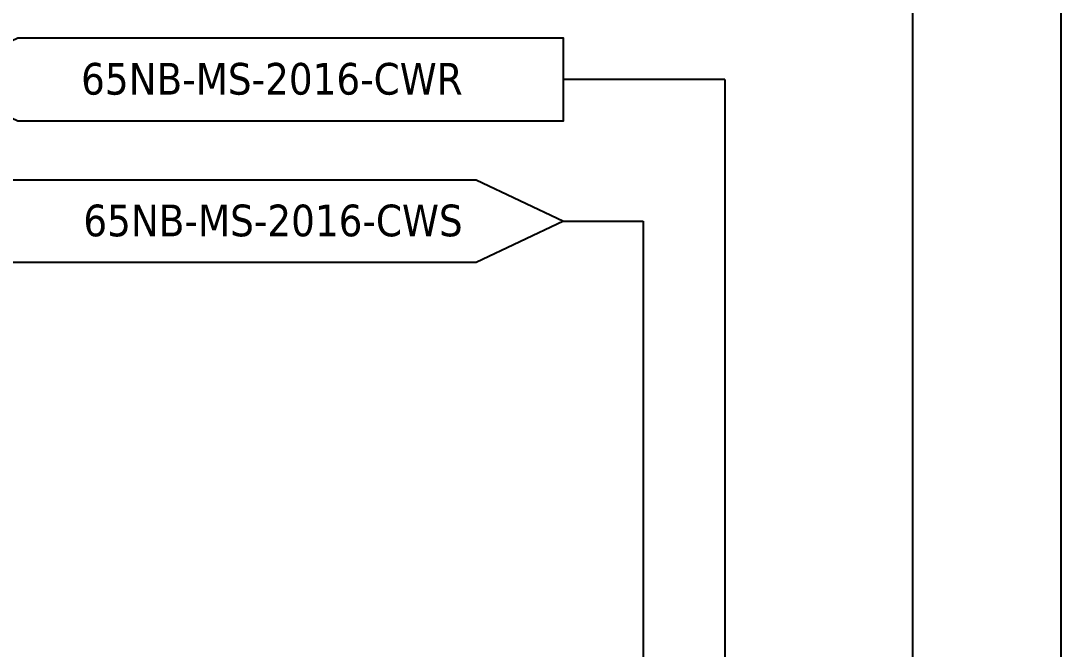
# Model space of a CAD drawing. Header units: millimetres. Extents: x 25096 to 30217, y 6541 to 10165.
# Drawn here: x 25799.5 to 26166.4, y 7353.1 to 7574.8 of the extents above; entities that cross this region are included whole.
import ezdxf

# ---------------------------------------------------------------- set-up
doc = ezdxf.new("R2010")
doc.units = ezdxf.units.MM
doc.layers.add('GCW', color=214, linetype='Continuous')
doc.layers.add('Reference', color=6, linetype='Continuous')

msp = doc.modelspace()

# ---------------------------------------------------------------- linework, layer by layer
for points in [[(26166.38, 7325.87), (26166.38, 7909.51), (25871.34, 7909.51)], [(26114.05, 7325.87), (26114.05, 7890.76), (25923.41, 7890.76)]]:
    msp.add_lwpolyline(points)
at = {"layer": 'GCW'}
for p, q in [((26047.76, 7554.05), (25990.91, 7554.04)), ((26047.76, 7554.05), (26047.77, 7336.82)), ((26019.01, 7504.07), (26019.01, 7336.82))]:
    msp.add_line(p, q, dxfattribs=at)
msp.add_lwpolyline([(25990.91, 7504.07), (26019.01, 7504.07)], dxfattribs=at)
at = {"layer": 'Reference'}
for points in [[(25798.44, 7539.48), (25990.91, 7539.48), (25990.91, 7568.6), (25798.44, 7568.6), (25767.65, 7554.04)], [(25960.12, 7489.51), (25767.65, 7489.51), (25767.65, 7518.62), (25960.12, 7518.62), (25990.91, 7504.07)]]:
    msp.add_lwpolyline(points, close=True, dxfattribs=at)

# ---------------------------------------------------------------- texts
at = {"char_height": 11.1664, "attachment_point": 9}
for s, insert in [('{\\fTahoma|b0|i0|c0|p34;65NB-MS-2016-CWR}', (25955.33, 7548.51)), ('{\\fTahoma|b0|i0|c0|p34;65NB-MS-2016-CWS}', (25955.33, 7498.54))]:
    msp.add_mtext_dynamic_manual_height_columns(s, width=282.3154, gutter_width=8.96, heights=[0], dxfattribs=dict(at, insert=insert))

doc.saveas('drawing.dxf')
